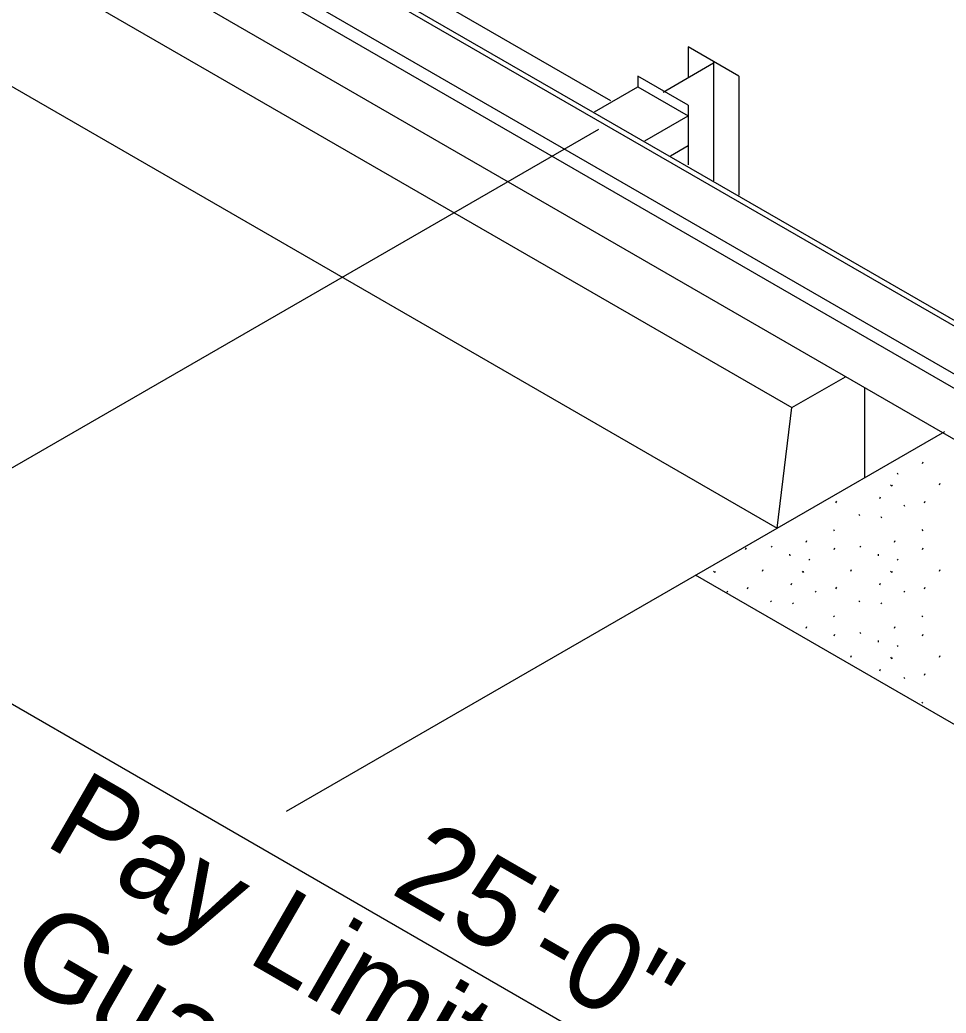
# Model space of a CAD drawing. Extents: x 1007 to 1035.5, y 1000.5 to 1021.5.
# Drawn here: x 1023.179 to 1024.663, y 1009.993 to 1011.586 of the extents above; entities that cross this region are included whole.
import ezdxf

# ---------------------------------------------------------------- set-up
doc = ezdxf.new("R2010")
doc.units = 0
doc.layers.add('Level 1', color=7, linetype='Continuous')

msp = doc.modelspace()

# ---------------------------------------------------------------- linework, layer by layer
at = {"layer": 'Level 1'}
for p, q in [((1027.7173, 1009.3387), (1020.9585, 1013.2402)), ((1027.7332, 1009.3387), (1020.9744, 1013.2402)), ((1027.514, 1009.3781), (1020.9746, 1013.1557)), ((1027.7008, 1009.2472), (1020.9714, 1013.1348)), ((1027.4361, 1009.3187), (1020.9554, 1013.0617)), ((1020.853, 1013.0207), (1024.4156, 1010.9638)), ((1020.8295, 1012.8274), (1024.3921, 1010.7705)), ((1024.1257, 1011.4558), (1023.2781, 1011.9453)), ((1024.3309, 1011.4954), (1024.2498, 1011.5423)), ((1024.2498, 1011.5423), (1024.2498, 1011.4933)), ((1024.2093, 1011.4699), (1024.2903, 1011.5167)), ((1024.2903, 1011.5188), (1024.2903, 1011.3277)), ((1024.2498, 1011.4487), (1024.1688, 1011.4955)), ((1024.1688, 1011.4955), (1024.1688, 1011.4783)), ((1024.3309, 1011.4954), (1024.3309, 1011.3043)), ((1024.0992, 1011.4383), (1024.1688, 1011.4783)), ((1024.1688, 1011.4783), (1024.2498, 1011.4315)), ((1024.2498, 1011.4487), (1024.2498, 1011.3533)), ((1024.1803, 1011.3914), (1024.2498, 1011.4315)), ((1022.6808, 1010.5873), (1024.1062, 1011.4103)), ((1024.2213, 1011.3678), (1024.2498, 1011.3842)), ((1024.4156, 1010.9638), (1024.5018, 1011.0134)), ((1024.5328, 1010.8518), (1024.5328, 1010.9955)), ((1024.3921, 1010.7705), (1024.4156, 1010.9638)), ((1024.3921, 1010.7706), (1024.6608, 1010.9257)), ((1024.6252, 1010.8743), (1024.6264, 1010.877)), ((1024.5845, 1010.8591), (1024.5857, 1010.8573)), ((1024.574, 1010.84), (1024.5752, 1010.8383)), ((1024.5752, 1010.8393), (1024.5763, 1010.8376)), ((1024.6522, 1010.84), (1024.6533, 1010.8427)), ((1024.4863, 1010.8113), (1024.4876, 1010.8139)), ((1024.5565, 1010.8181), (1024.5577, 1010.8208)), ((1024.595, 1010.8078), (1024.5962, 1010.806)), ((1024.6282, 1010.8113), (1024.6293, 1010.8139)), ((1024.4542, 1010.8063), (1024.4544, 1010.806)), ((1024.5233, 1010.7923), (1024.5246, 1010.7906)), ((1024.5583, 1010.7892), (1024.5595, 1010.7873)), ((1023.606, 1010.3167), (1024.3921, 1010.7705)), ((1024.4824, 1010.7681), (1024.4836, 1010.7663)), ((1024.6243, 1010.7681), (1024.6254, 1010.7663)), ((1024.4384, 1010.7483), (1024.4396, 1010.7509)), ((1024.5802, 1010.7483), (1024.5814, 1010.7509)), ((1024.3416, 1010.7361), (1024.3428, 1010.7388)), ((1024.3827, 1010.7418), (1024.3838, 1010.7401)), ((1024.412, 1010.7287), (1024.4123, 1010.726)), ((1024.4834, 1010.7361), (1024.4846, 1010.7388)), ((1024.5245, 1010.7418), (1024.5257, 1010.7401)), ((1024.5538, 1010.7287), (1024.5541, 1010.726)), ((1024.6252, 1010.7361), (1024.6264, 1010.7388)), ((1024.4428, 1010.7208), (1024.4439, 1010.719)), ((1024.5845, 1010.7208), (1024.5857, 1010.719)), ((1024.2904, 1010.7018), (1024.2916, 1010.7)), ((1024.2916, 1010.7011), (1024.2928, 1010.6993)), ((1024.3686, 1010.7018), (1024.3698, 1010.7044)), ((1024.4322, 1010.7018), (1024.4334, 1010.7)), ((1024.4334, 1010.7011), (1024.4346, 1010.6993)), ((1024.5103, 1010.7018), (1024.5115, 1010.7044)), ((1024.574, 1010.7018), (1024.5752, 1010.7)), ((1024.5752, 1010.7011), (1024.5763, 1010.6993)), ((1024.6522, 1010.7018), (1024.6533, 1010.7044)), ((1027.4013, 1008.8818), (1024.2614, 1010.695)), ((1024.4148, 1010.6798), (1024.4159, 1010.6825)), ((1024.5565, 1010.6798), (1024.5577, 1010.6825)), ((1026.1282, 1008.7766), (1022.8374, 1010.6778)), ((1024.3114, 1010.6696), (1024.3126, 1010.6678)), ((1024.3446, 1010.673), (1024.3458, 1010.6757)), ((1024.4533, 1010.6696), (1024.4544, 1010.6678)), ((1024.4863, 1010.673), (1024.4876, 1010.6757)), ((1024.595, 1010.6696), (1024.5962, 1010.6678)), ((1024.6282, 1010.673), (1024.6293, 1010.6757)), ((1024.3816, 1010.6541), (1024.3828, 1010.6523)), ((1024.4166, 1010.6508), (1024.4178, 1010.6491)), ((1024.5233, 1010.6541), (1024.5246, 1010.6523)), ((1024.5583, 1010.6508), (1024.5595, 1010.6491)), ((1024.4824, 1010.6298), (1024.4836, 1010.6281)), ((1024.6243, 1010.6298), (1024.6254, 1010.6281)), ((1024.4384, 1010.6099), (1024.4396, 1010.6126)), ((1024.4834, 1010.5978), (1024.4846, 1010.6005)), ((1024.5245, 1010.6036), (1024.5257, 1010.6018)), ((1024.5802, 1010.6099), (1024.5814, 1010.6126)), ((1024.6252, 1010.5978), (1024.6264, 1010.6005)), ((1024.5538, 1010.5904), (1024.5541, 1010.5878)), ((1024.5845, 1010.5825), (1024.5857, 1010.5808)), ((1024.5103, 1010.5635), (1024.5115, 1010.5662)), ((1024.574, 1010.5635), (1024.5752, 1010.5617)), ((1024.5752, 1010.5628), (1024.5763, 1010.561)), ((1024.6522, 1010.5635), (1024.6533, 1010.5662)), ((1024.5565, 1010.5415), (1024.5577, 1010.5442)), ((1024.6282, 1010.5348), (1024.6293, 1010.5374)), ((1024.595, 1010.5313), (1024.5962, 1010.5295)), ((1024.6243, 1010.4916), (1024.6254, 1010.4898))]:
    msp.add_line(p, q, dxfattribs=at)

# ---------------------------------------------------------------- texts
for s, p in [('Pay Limits for Steel "W" Beam', (1023.2146, 1010.2645)), ('          25\'-0"', (1023.3196, 1010.4464)), (' Guardrail (Single Face "A")', (1023.1096, 1010.0827))]:
    msp.add_text(s, height=0.14, rotation=330, dxfattribs=at).set_placement(p)

doc.saveas('drawing.dxf')
